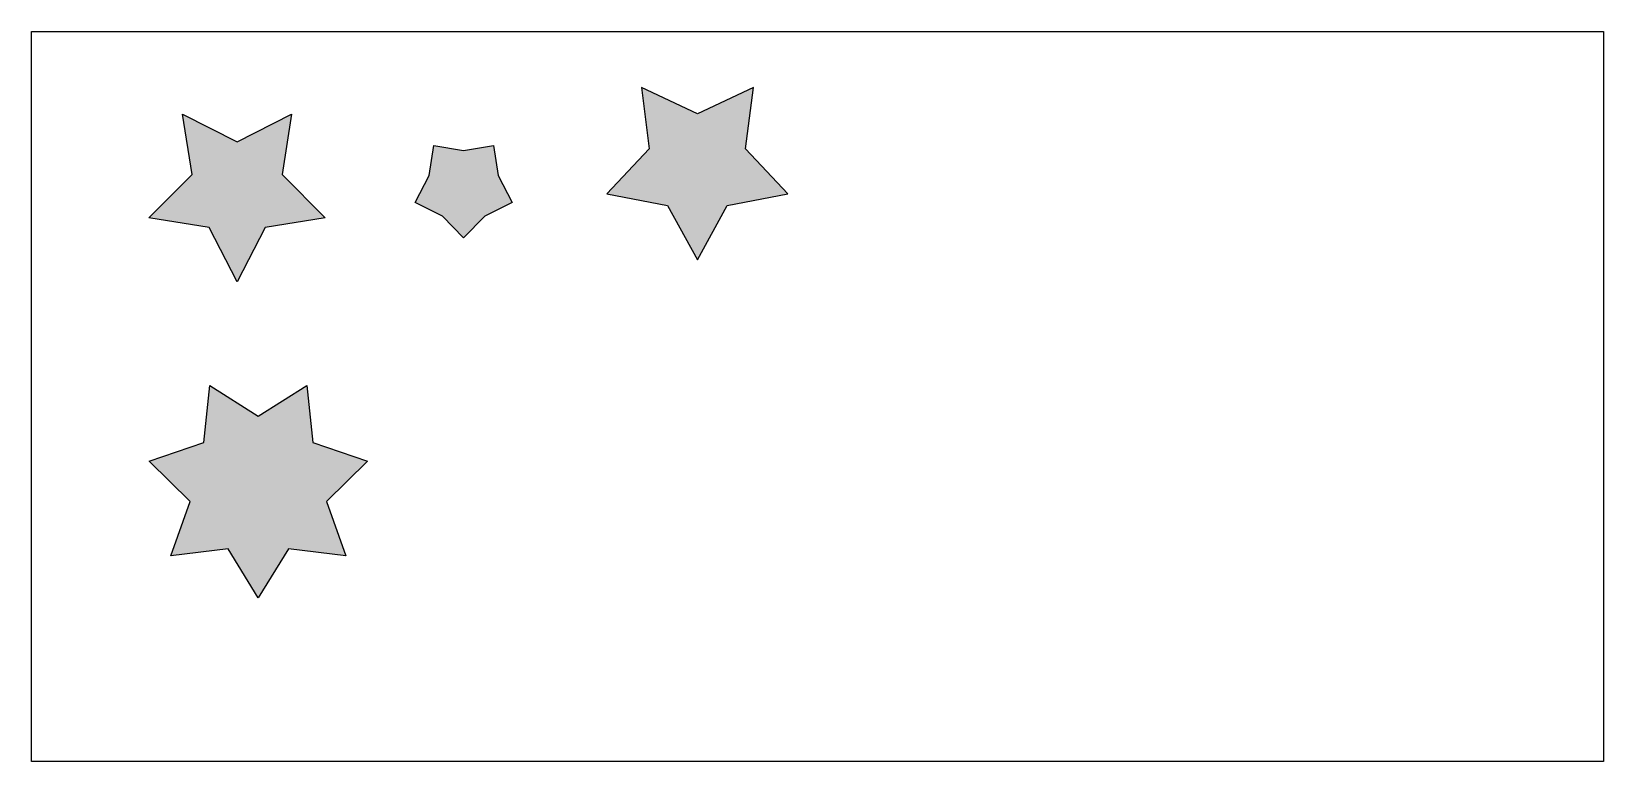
# Model space of a CAD drawing. Header units: millimetres. Extents: x 5099 to 34037, y 319 to 13765.
import ezdxf

# ---------------------------------------------------------------- set-up
doc = ezdxf.new("R2010")
doc.units = ezdxf.units.MM

msp = doc.modelspace()

# ---------------------------------------------------------------- hatches: boundary and pattern name
h = msp.add_hatch(color=2)
h.dxf.hatch_style = 1
h.paths.add_polyline_path([(18244, 11602), (18388, 12733), (17357, 12246), (16326, 12733), (16471, 11602), (15689, 10772), (16809, 10560), (17357, 9560), (17905, 10560), (19025, 10772)])
h.paths.add_polyline_path([(13689, 11111), (13607, 11665), (13055, 11572), (12503, 11665), (12420, 11111), (12161, 10615), (12663, 10365), (13055, 9965), (13447, 10365), (13949, 10615)])
h = msp.add_hatch(color=2)
h.dxf.hatch_style = 1
h.paths.add_polyline_path([(9716, 11130), (9888, 12241), (8885, 11734), (7882, 12241), (8055, 11130), (7262, 10333), (8372, 10154), (8885, 9154), (9399, 10154), (10508, 10333)])
h = msp.add_hatch()
h.set_pattern_fill('ANGLE', color=2)
h.set_pattern_definition([(0, (0, 0), (0, 6.985), [5.08, -1.905]), (90, (0, 0), (-6.985, 4e-16), [5.08, -1.905])])
h.paths.add_polyline_path([(11282, 5850), (10280, 6194), (10168, 7247), (9275, 6678), (8382, 7247), (8270, 6194), (7269, 5850), (8022, 5106), (7666, 4109), (8718, 4234), (9275, 3334), (9833, 4234), (10884, 4109), (10529, 5106)])

# ---------------------------------------------------------------- linework, layer by layer
for p, q in [((17357, 12246), (16326, 12733)), ((16326, 12733), (16471, 11602)), ((18388, 12733), (17357, 12246)), ((18244, 11602), (18388, 12733)), ((8055, 11130), (7882, 12241)), ((7882, 12241), (8885, 11734)), ((8885, 11734), (9888, 12241)), ((9888, 12241), (9716, 11130)), ((12420, 11111), (12503, 11665)), ((12503, 11665), (13055, 11572)), ((13055, 11572), (13607, 11665)), ((13607, 11665), (13689, 11111)), ((16471, 11602), (15689, 10772)), ((19025, 10772), (18244, 11602)), ((7262, 10333), (8055, 11130)), ((9716, 11130), (10508, 10333)), ((12161, 10615), (12420, 11111)), ((13689, 11111), (13949, 10615)), ((15689, 10772), (16809, 10560)), ((17905, 10560), (19025, 10772)), ((12663, 10365), (12161, 10615)), ((13949, 10615), (13447, 10365)), ((16809, 10560), (17357, 9560)), ((17357, 9560), (17905, 10560)), ((8372, 10154), (7262, 10333)), ((8885, 9154), (8372, 10154)), ((9399, 10154), (8885, 9154)), ((10508, 10333), (9399, 10154)), ((13055, 9965), (12663, 10365)), ((13447, 10365), (13055, 9965)), ((8270, 6194), (8382, 7247)), ((8382, 7247), (9275, 6678)), ((9275, 6678), (10168, 7247)), ((10168, 7247), (10280, 6194)), ((7269, 5850), (8270, 6194)), ((10280, 6194), (11282, 5850)), ((8022, 5106), (7269, 5850)), ((11282, 5850), (10529, 5106)), ((7666, 4109), (8022, 5106)), ((10529, 5106), (10884, 4109)), ((8718, 4234), (7666, 4109)), ((9275, 3334), (8718, 4234)), ((9833, 4234), (9275, 3334)), ((10884, 4109), (9833, 4234))]:
    msp.add_line(p, q)
msp.add_lwpolyline([(5099, 13765), (34037, 13765), (34037, 319), (5099, 319)], close=True)

doc.saveas('drawing.dxf')
